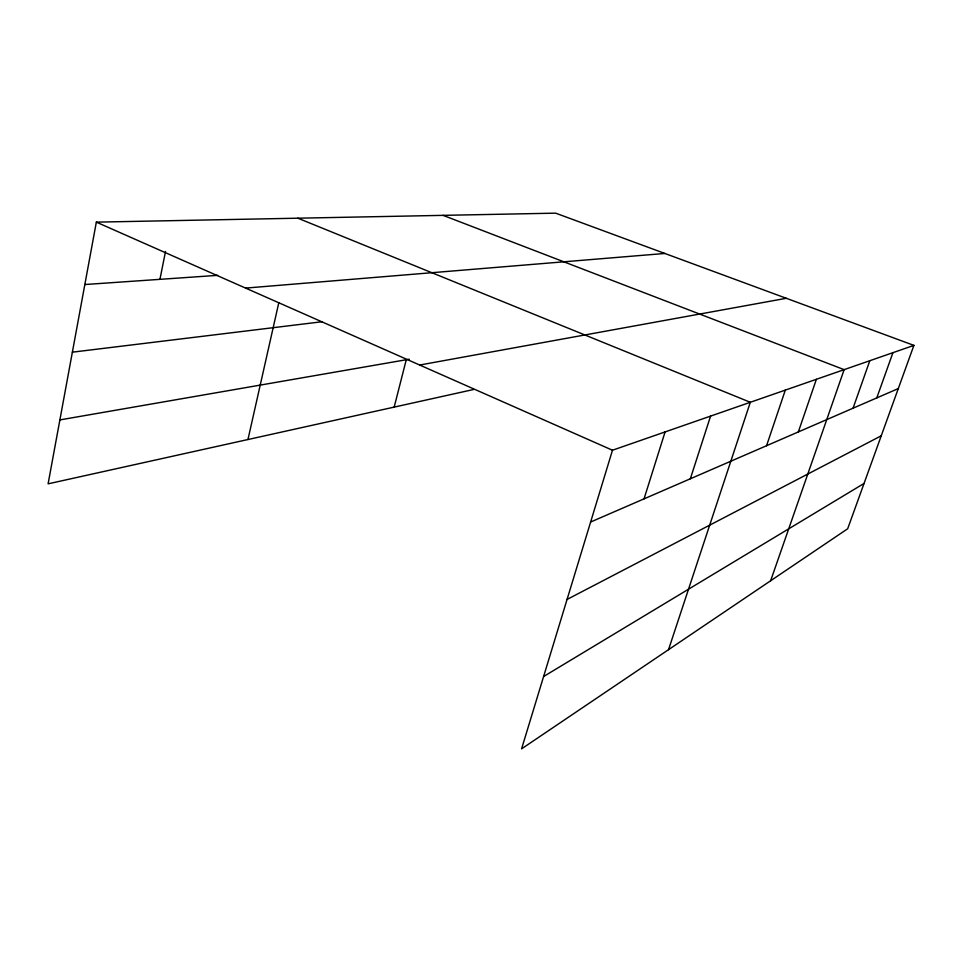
<?xml version="1.0" encoding="UTF-8"?>
<svg xmlns="http://www.w3.org/2000/svg" width="962" height="962" viewBox="0 0 962 962"><rect width="100%" height="100%" fill="white"/><g stroke="black" fill="none" stroke-linecap="round" stroke-linejoin="round"><path stroke-width="1.44" d="M913.9 345.382L612.481 450.228L521.584 748.845L847.678 528.763L913.9 345.382L555.651 213.155L96.344 222.138L48.1 483.838L473.809 389.454M159.945 279.341L165.512 251.467M247.955 439.526L278.776 302.814M394.179 407.106L406.265 359.728M644.035 498.869L665.091 431.926M690.331 478.787L710.581 416.101M668.518 649.687L750.312 402.284L297.859 218.194M766.558 445.719L785.317 390.103M798.328 431.95L816.377 379.305M770.634 580.771L844.143 369.648L443.097 215.356M853.053 408.213L869.804 360.714M876.779 397.907L892.94 352.669M543.602 676.526L864.056 483.441M567.063 599.446L881.264 435.786M590.62 522.029L898.304 388.576M419.685 365.031L786.303 298.292M59.884 419.913L409.223 359.223M72.378 352.176L322.198 321.717M245.611 288.095L664.862 253.463M84.848 284.536L217.677 275.348M96.344 222.138L612.481 450.228"/></g></svg>
